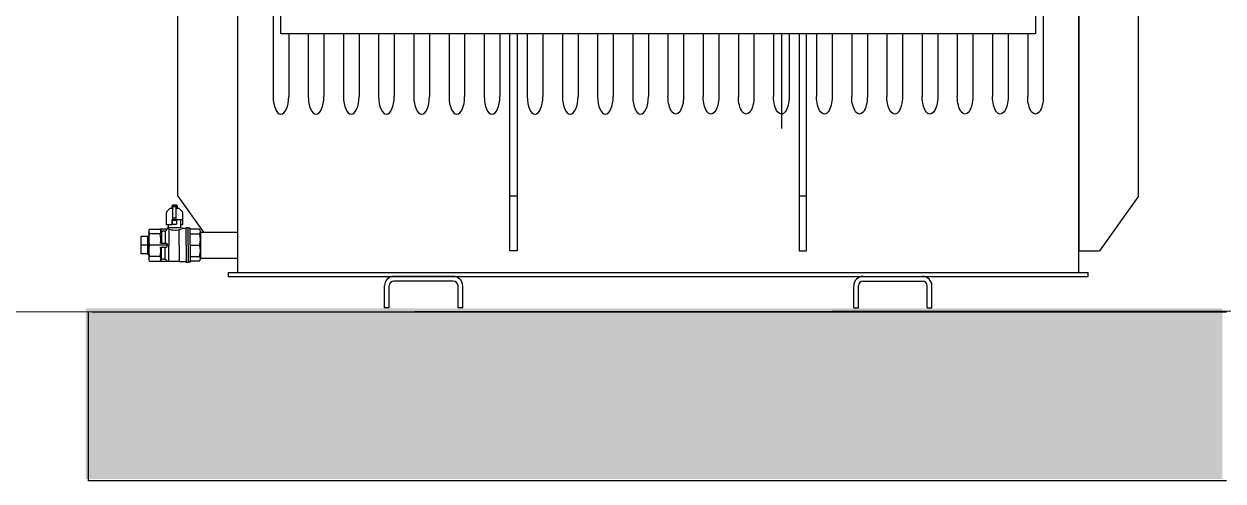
# Paper-space layout 'Plano Corte 2' of a CAD drawing. Header units: millimetres. Extents: x 0 to 420, y 0 to 297.
# Drawn here: x 285.52 to 332.11, y 125.46 to 143.21 of the extents above; entities that cross this region are included whole.
import ezdxf

# ---------------------------------------------------------------- set-up
doc = ezdxf.new("R2010")
doc.units = ezdxf.units.MM
doc.linetypes.add('DASHDOT', pattern=[1, 0.5, -0.25, 0, -0.25])
doc.linetypes.add('TRAZOS2', pattern=[0.375, 0.25, -0.125])
doc.layers.get('0').update_dxf_attribs({"color": 162})
doc.layers.add('8. TEXTURAS', color=8, linetype='Continuous')
doc.layers.add('MUROS', color=250, linetype='Continuous', lineweight=0)

# ---------------------------------------------------------------- blocks, each defined once
blk = doc.blocks.new('3701301E')
for p, q in [((88, 40), (12, 40)), ((88, 34), (12, 34)), ((612, 40), (688, 40)), ((612, 34), (688, 34)), ((0, 0), (0, 28)), ((6, 0), (6, 28)), ((94, 0), (94, 28)), ((100, 0), (100, 28)), ((600, 0), (600, 28)), ((606, 0), (606, 28)), ((694, 0), (694, 28)), ((700, 0), (700, 28)), ((6, 0), (0, 0)), ((100, 0), (94, 0)), ((600, 0), (606, 0)), ((694, 0), (700, 0))]:
    blk.add_line(p, q)
for centre, radius, start, end in [((12, 28), 12, 90, 180), ((12, 28), 6, 90, 180), ((88, 28), 12, 0, 90), ((88, 28), 6, 0, 90), ((612, 28), 12, 90, 180), ((612, 28), 6, 90, 180), ((688, 28), 12, 0, 90), ((688, 28), 6, 0, 90)]:
    blk.add_arc(centre, radius, start, end)
blk = doc.blocks.new('A$C52CC6504')
at = {"color": 150}
for p, q in [((0.1549, 1.07), (0.1549, 0.045)), ((1.2309, 0.045), (1.2309, 1.07)), ((0.0787, 0.1425), (0.0787, 1.0055)), ((1.3071, 0.1425), (1.3071, 1.0055)), ((0.1549, 0.9755), (0.1549, 0.0725)), ((0.2004, 0.97), (0.2004, 0.27)), ((1.1854, 0.97), (1.1854, 0.27)), ((1.2309, 0.9755), (1.2309, 0.0725)), ((0.2204, 0.35), (0.2204, 0.27)), ((0.2454, 0.35), (0.2454, 0.27)), ((0.2654, 0.35), (0.2654, 0.27)), ((0.2904, 0.35), (0.2904, 0.27)), ((0.3104, 0.35), (0.3104, 0.27)), ((0.3354, 0.35), (0.3354, 0.27)), ((0.3554, 0.35), (0.3554, 0.27)), ((0.3804, 0.35), (0.3804, 0.27)), ((0.4004, 0.35), (0.4004, 0.27)), ((0.4254, 0.35), (0.4254, 0.27)), ((0.4454, 0.35), (0.4454, 0.27)), ((0.4704, 0.35), (0.4704, 0.27)), ((0.4904, 0.35), (0.4904, 0.27)), ((0.5254, 0.35), (0.5254, 0.27)), ((0.5454, 0.35), (0.5454, 0.27)), ((0.5704, 0.35), (0.5704, 0.27)), ((0.5904, 0.35), (0.5904, 0.27)), ((0.6154, 0.35), (0.6154, 0.27)), ((0.6354, 0.35), (0.6354, 0.27)), ((0.6604, 0.35), (0.6604, 0.27)), ((0.6804, 0.35), (0.6804, 0.27)), ((0.7054, 0.35), (0.7054, 0.27)), ((0.7254, 0.35), (0.7254, 0.27)), ((0.7504, 0.35), (0.7504, 0.27)), ((0.7704, 0.35), (0.7704, 0.27)), ((0.7954, 0.35), (0.7954, 0.27)), ((0.8154, 0.35), (0.8154, 0.27)), ((0.8404, 0.35), (0.8404, 0.27)), ((0.8604, 0.35), (0.8604, 0.27)), ((0.8954, 0.35), (0.8954, 0.27)), ((0.9154, 0.35), (0.9154, 0.27)), ((0.9404, 0.35), (0.9404, 0.27)), ((0.9604, 0.35), (0.9604, 0.27)), ((0.9854, 0.35), (0.9854, 0.27)), ((1.0054, 0.35), (1.0054, 0.27)), ((1.0304, 0.35), (1.0304, 0.27)), ((1.0504, 0.35), (1.0504, 0.27)), ((1.0754, 0.35), (1.0754, 0.27)), ((1.0954, 0.35), (1.0954, 0.27)), ((1.1204, 0.35), (1.1204, 0.27)), ((1.1404, 0.35), (1.1404, 0.27)), ((1.1654, 0.35), (1.1654, 0.27)), ((0.0787, 0.1425), (0.1114, 0.0967)), ((0.5127, 0.1425), (0.5032, 0.1425)), ((0.8827, 0.1425), (0.8732, 0.1425)), ((1.3071, 0.1425), (1.2571, 0.0725)), ((0.0643, 0.1224), (0.0682, 0.1269)), ((0.0722, 0.1269), (0.0682, 0.1269)), ((0.0709, 0.1302), (0.0709, 0.1275)), ((0.0742, 0.1309), (0.0721, 0.1309)), ((0.0724, 0.1269), (0.0722, 0.1269)), ((0.0724, 0.1125), (0.0724, 0.1292)), ((0.0724, 0.1292), (0.0764, 0.1292)), ((0.0729, 0.1302), (0.0729, 0.1292)), ((0.0742, 0.1305), (0.0742, 0.1309)), ((0.0772, 0.1309), (0.0748, 0.1309)), ((0.0748, 0.1309), (0.0748, 0.1305)), ((0.076, 0.1302), (0.076, 0.1292)), ((0.0764, 0.1125), (0.0764, 0.1292)), ((0.0802, 0.1269), (0.0764, 0.1269)), ((0.0779, 0.1302), (0.0779, 0.1275)), ((0.0845, 0.1224), (0.0802, 0.1269)), ((0.064, 0.1125), (0.064, 0.1214)), ((0.064, 0.1059), (0.064, 0.1125)), ((0.0849, 0.1125), (0.071, 0.1125)), ((0.071, 0.1125), (0.071, 0.1059)), ((0.0724, 0.1147), (0.0764, 0.1147)), ((0.0824, 0.1023), (0.0824, 0.1125)), ((0.0849, 0.1059), (0.0849, 0.1214)), ((0.0399, 0.091), (0.0414, 0.0925)), ((0.0414, 0.0973), (0.0414, 0.0626)), ((0.0424, 0.1003), (0.056, 0.1003)), ((0.0559, 0.0944), (0.0424, 0.0944)), ((0.0634, 0.1003), (0.056, 0.1003)), ((0.056, 0.1003), (0.0564, 0.0996)), ((0.0579, 0.098), (0.0579, 0.0825)), ((0.0614, 0.098), (0.059, 0.098)), ((0.0624, 0.098), (0.0624, 0.0825)), ((0.071, 0.1059), (0.064, 0.1059)), ((0.0835, 0.1023), (0.0654, 0.1023)), ((0.0654, 0.1023), (0.0654, 0.1023)), ((0.0654, 0.1023), (0.0654, 0.102)), ((0.0664, 0.1059), (0.0664, 0.1023)), ((0.0824, 0.1023), (0.0664, 0.1023)), ((0.0669, 0.1), (0.0669, 0.08)), ((0.0804, 0.08), (0.0804, 0.099)), ((0.0849, 0.1059), (0.0824, 0.1059)), ((0.0894, 0.1012), (0.085, 0.1012)), ((0.0919, 0.102), (0.0894, 0.102)), ((0.0894, 0.08), (0.0894, 0.102)), ((0.0919, 0.08), (0.0919, 0.102)), ((0.0944, 0.1017), (0.0919, 0.1017)), ((0.0944, 0.08), (0.0944, 0.1017)), ((0.1064, 0.1003), (0.0944, 0.1003)), ((0.0944, 0.0944), (0.1064, 0.0944)), ((0.1074, 0.0973), (0.1074, 0.0627)), ((0.1074, 0.0967), (0.1549, 0.0967)), ((0.0314, 0.091), (0.0314, 0.069)), ((0.0399, 0.091), (0.0314, 0.091)), ((0.0399, 0.08), (0.0314, 0.08)), ((0.0399, 0.091), (0.0399, 0.069)), ((0.0654, 0.08), (0.0424, 0.08)), ((0.0565, 0.0825), (0.0638, 0.0825)), ((0.0565, 0.0775), (0.0638, 0.0775)), ((0.0579, 0.0619), (0.0579, 0.0775)), ((0.0624, 0.0619), (0.0624, 0.0775)), ((0.0669, 0.06), (0.0669, 0.08)), ((0.0804, 0.08), (0.0804, 0.0587)), ((0.0894, 0.08), (0.0894, 0.058)), ((0.0919, 0.08), (0.0919, 0.058)), ((0.0944, 0.08), (0.0944, 0.0582)), ((0.0944, 0.08), (0.1064, 0.08)), ((0.0399, 0.069), (0.0314, 0.069)), ((0.0399, 0.069), (0.0414, 0.0675)), ((0.0559, 0.0656), (0.0424, 0.0656)), ((0.0614, 0.0619), (0.059, 0.0619)), ((0.0614, 0.0619), (0.059, 0.0619)), ((0.0944, 0.0656), (0.1064, 0.0656)), ((0.1074, 0.0633), (0.1549, 0.0633)), ((1.2309, 0.0725), (1.2571, 0.0725)), ((0.0424, 0.0596), (0.0804, 0.0596)), ((0.0894, 0.0587), (0.0804, 0.0587)), ((0.0894, 0.058), (0.0894, 0.0587)), ((0.0919, 0.058), (0.0894, 0.058)), ((0.0919, 0.058), (0.0919, 0.0582)), ((0.0944, 0.0582), (0.0919, 0.0582)), ((0.1064, 0.0596), (0.0944, 0.0596)), ((0.0944, 0.0582), (0.0944, 0.0596)), ((0.1429, 0.045), (1.2429, 0.045)), ((0.1429, 0.045), (0.1429, 0.04)), ((0.1429, 0.04), (1.2429, 0.04)), ((1.2429, 0.04), (1.2429, 0.045))]:
    blk.add_line(p, q, dxfattribs=at)
at = {"color": 150, "linetype": 'DASHDOT'}
blk.add_line((0.8504, 0.35), (0.8504, 0.229), dxfattribs=at)
at = {"color": 150, "linetype": 'TRAZOS2'}
for p, q in [((0.0719, 0.1068), (0.0719, 0.1118)), ((0.0719, 0.1118), (0.0769, 0.1118)), ((0.0769, 0.1118), (0.0769, 0.1068)), ((0.0414, 0.0957), (0.0414, 0.0968)), ((0.0719, 0.1068), (0.0769, 0.1068)), ((0.1074, 0.0957), (0.1074, 0.0968)), ((0.0414, 0.0643), (0.0414, 0.0627))]:
    blk.add_line(p, q, dxfattribs=at)
at = {"color": 150}
blk.add_lwpolyline([(0.2104, 0.3754), (1.1754, 0.3754), (1.1754, 0.35), (0.2104, 0.35)], close=True, dxfattribs=at)
for points in [[(0.5127, 0.35), (0.5127, 0.0725), (0.5032, 0.0725), (0.5032, 0.35)], [(0.8732, 0.35), (0.8732, 0.0725), (0.8827, 0.0725), (0.8827, 0.35)]]:
    blk.add_lwpolyline(points, dxfattribs=at)
for centre, radius, start, end in [((0.0719, 0.1298), 0.00104, 20.9635, 159.0365), ((0.0719, 0.1279), 0.00104, 200.9635, 300.5335), ((0.0744, 0.1287), 0.00215, 97.6325, 136.3289), ((0.0745, 0.1305), 0.000333, 180, 0), ((0.0744, 0.1287), 0.00215, 43.6711, 79.8265), ((0.077, 0.1298), 0.00104, 20.9635, 159.0365), ((0.077, 0.1279), 0.00104, 239.4665, 339.0365), ((0.0655, 0.1214), 0.0015, 138.7264, 180), ((0.0834, 0.1214), 0.0015, 0, 43.8993), ((0.0464, 0.0974), 0.00494, 142.8994, 217.1006), ((0.0678, 0.0872), 0.0264, 164.1741, 195.8259), ((0.052, 0.0974), 0.00494, 322.8994, 37.1006), ((0.0306, 0.0872), 0.0264, 349.7494, 15.8259), ((0.059, 0.101), 0.003, 208.6752, 270), ((0.0614, 0.102), 0.004, 270, 0), ((0.0634, 0.1023), 0.002, 270, 0), ((0.0752, 0.1215), 0.0223, 245.6572, 291.3776), ((0.085, 0.1027), 0.0015, 195.4625, 270), ((0.1025, 0.0974), 0.00494, 322.8994, 37.1006), ((0.0811, 0.0872), 0.0264, 344.1741, 15.8259), ((0.0678, 0.0728), 0.0264, 164.1741, 195.8259), ((0.0306, 0.0728), 0.0264, 344.1741, 10.2506), ((0.0811, 0.0728), 0.0264, 344.1741, 15.8259), ((0.0464, 0.0626), 0.00494, 142.8994, 217.1006), ((0.0464, 0.0626), 0.00494, 179.7029, 217.1006), ((0.052, 0.0626), 0.00494, 322.8994, 37.1006), ((0.059, 0.0589), 0.003, 90, 151.3248), ((0.0614, 0.0579), 0.004, 25.1521, 90), ((0.1025, 0.0626), 0.00494, 322.8994, 37.1006), ((0.1025, 0.0626), 0.00494, 322.8994, 0.2971)]:
    blk.add_arc(centre, radius, start, end, dxfattribs=at)
for centre, major_axis, ratio, start_param, end_param in [((0.2104, 0.27), (0, 0.0225), 0.444444, 7.853982, 10.995574), ((0.2554, 0.27), (0, 0.0225), 0.444444, 7.853982, 10.995574), ((0.3004, 0.27), (0, 0.0225), 0.444444, 7.853982, 10.995574), ((0.3454, 0.27), (0, 0.0225), 0.444444, 7.853982, 10.995574), ((0.3904, 0.27), (0, 0.0225), 0.444444, 7.853982, 10.995574), ((0.4354, 0.27), (0, 0.0225), 0.444444, 7.853982, 10.995574), ((0.4804, 0.27), (0, 0.0225), 0.444444, 7.853982, 10.995574), ((0.5354, 0.27), (0, 0.0225), 0.444444, 7.853982, 10.995574), ((0.5804, 0.27), (0, 0.0225), 0.444444, 7.853982, 10.995574), ((0.6254, 0.27), (0, 0.0225), 0.444444, 7.853982, 10.995574), ((0.6704, 0.27), (0, 0.0225), 0.444444, 7.853982, 10.995574), ((0.0638, 0.08), (0, 0.0025), 0.650767, 3.141593, 4.712389)]:
    blk.add_ellipse(centre, major_axis=major_axis, ratio=ratio, start_param=start_param, end_param=end_param, dxfattribs=at)
at = {"color": 150, "extrusion": (0, 0, -1)}
for centre, major_axis, ratio, start_param, end_param in [((0.7154, 0.27), (0, -0.0225), 0.444444, 4.712389, 7.853982), ((0.7604, 0.27), (0, -0.0225), 0.444444, 4.712389, 7.853982), ((0.8054, 0.27), (0, -0.0225), 0.444444, 4.712389, 7.853982), ((0.8504, 0.27), (0, -0.0225), 0.444444, 4.712389, 7.853982), ((0.9054, 0.27), (0, -0.0225), 0.444444, 4.712389, 7.853982), ((0.9504, 0.27), (0, -0.0225), 0.444444, 4.712389, 7.853982), ((0.9954, 0.27), (0, -0.0225), 0.444444, 4.712389, 7.853982), ((1.0404, 0.27), (0, -0.0225), 0.444444, 4.712389, 7.853982), ((1.0854, 0.27), (0, -0.0225), 0.444444, 4.712389, 7.853982), ((1.1304, 0.27), (0, -0.0225), 0.444444, 4.712389, 7.853982), ((1.1754, 0.27), (0, -0.0225), 0.444444, 4.712389, 7.853982), ((0.0638, 0.08), (0, 0.0025), 0.650767, 0, 1.570796)]:
    blk.add_ellipse(centre, major_axis=major_axis, ratio=ratio, start_param=start_param, end_param=end_param, dxfattribs=at)
at = {"color": 150, "xscale": 0.001000000000203727, "yscale": 0.001000000000203727, "zscale": 0.001000000000203727}
blk.add_blockref('3701301E', (0.3429, 0), dxfattribs=at)

psp = doc.layouts.new('Plano Corte 2')

# ---------------------------------------------------------------- hatches: boundary and pattern name
at = {"layer": '8. TEXTURAS', "lineweight": 0, "transparency": 33554687}
h = psp.add_hatch(dxfattribs=at)
h.set_pattern_fill('AR-CONC', color=256, scale=0.22088)
h.set_pattern_definition([(50, (-10503.334, -4580.3959), (1.58428084, -0.13860661), [0.16565964, -1.82225603]), (355, (-10503.334, -4580.3959), (-0.30647328, 1.66143837), [0.13252771, -1.45780482]), (100.451444, (-10503.202, -4580.4075), (1.27780756, 1.52283173), [0.14078903, -1.54867932]), (46.1842, (-10503.334, -4579.9542), (2.3573175, -0.3655982), [0.24848946, -2.73338405]), (96.635635, (-10503.1375, -4579.9846), (2.0644768, 2.1516285), [0.21118366, -2.3230203]), (351.184164, (-10503.334, -4579.9542), (2.0644768, 2.1516285), [0.19879157, -2.18670724]), (21, (-10503.1131, -4580.0646), (1.31844542, -0.88930267), [0.16565964, -1.82225603]), (326, (-10503.1131, -4580.0646), (0.53743373, 1.60170793), [0.13252771, -1.45780482]), (71.451445, (-10503.0032, -4580.1387), (1.85587914, 0.71240526), [0.14078902, -1.54867932]), (37.5, (-10503.33397, -4580.3959), (0.02685863, 0.735294343), [0, -1.44013446, 0, -1.479892776, 0, -1.46332681]), (7.5, (-10503.334, -4580.3959), (0.58106673, 0.87117469), [0, -0.84375976, 0, -1.407002535, 0, -0.557720785]), (327.5, (-10503.82653, -4580.3959), (1.179104428, -0.049819092), [0, -0.5521988, 0, -1.72286025, 0, -2.28610302]), (317.5, (-10504.0474, -4580.3959), (1.288138805, 0.2211114), [0, -0.71785844, 0, -1.14415591, 0, -1.62346446])])
h.paths.add_polyline_path([(332.09, 132.164), (287.914, 132.164), (287.914, 125.537), (332.09, 125.537)])

# ---------------------------------------------------------------- linework, layer by layer
at = {"layer": 'MUROS', "linetype": 'ByBlock', "lineweight": -2, "ltscale": 2}
for p, q in [((73.6, 131.899), (350.082, 132.078)), ((288.026, 125.462), (288.026, 132.034)), ((288.167, 132.034), (332.254, 132.034)), ((332.254, 125.462), (288.026, 125.462))]:
    psp.add_line(p, q, dxfattribs=at)

# ---------------------------------------------------------------- block references
at = {"xscale": 30.38428290858084, "yscale": 30.38428290858084, "zscale": 30.38428290858084}
psp.add_blockref('A$C52CC6504', (289.112, 132.193), dxfattribs=at)

doc.saveas('drawing.dxf')
